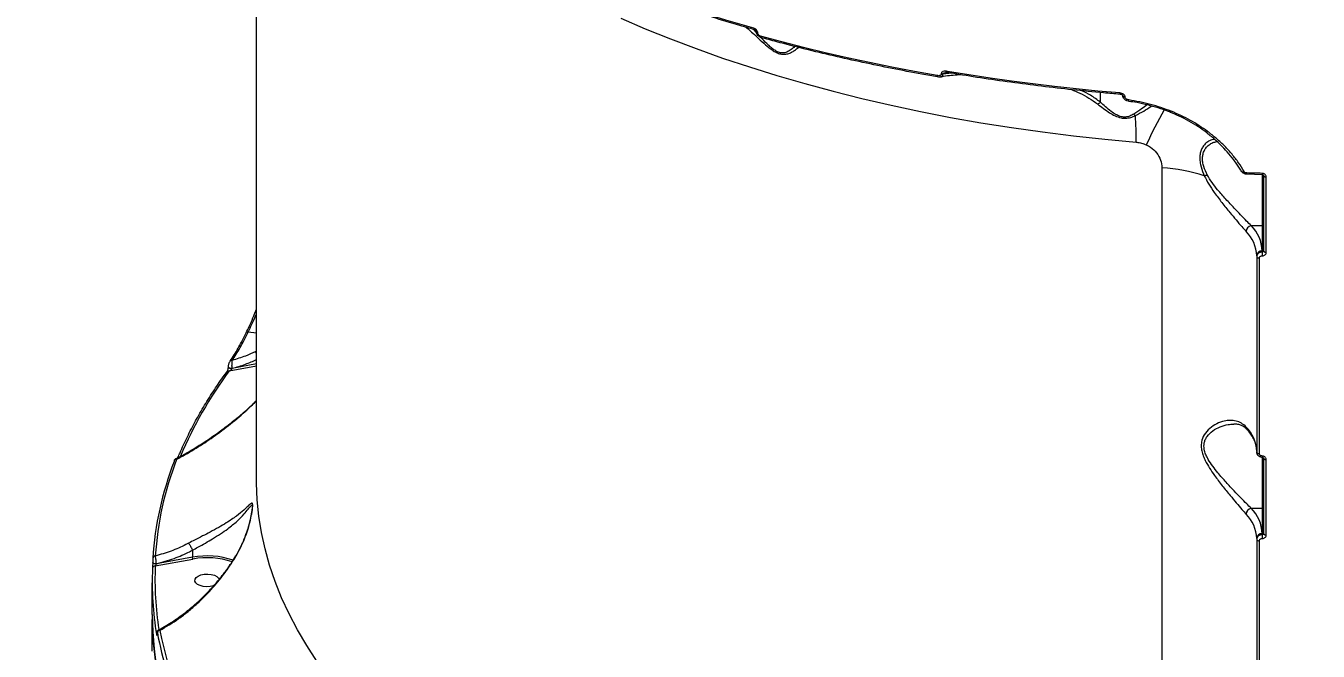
# Model space of a CAD drawing. Header units: millimetres. Extents: x -6901 to 7060, y -7557 to 6158.
# Drawn here: x 1490.2 to 1960.5, y -1979.2 to -1751.7 of the extents above; entities that cross this region are included whole.
import ezdxf

# ---------------------------------------------------------------- set-up
doc = ezdxf.new("R2010")
doc.units = ezdxf.units.MM
for name, color, linetype in [('DIKOM_ОБЪЕКТ', 7, 'Continuous'), ('DIKOM_РАЗМЕР_ЗОНА', 7, 'Continuous'), ('DIKOM_РАЗМЕР_ОБЪЕКТА', 7, 'Continuous')]:
    doc.layers.add(name, color=color, linetype=linetype)
doc.styles.add('style1', font='arial.ttf', dxfattribs={"width": 0.8})
doc.dimstyles.new('1-50', dxfattribs={"dimtxt": 300, "dimasz": 200, "dimexe": 100, "dimexo": 0, "dimgap": 100, "dimtad": 1, "dimtxsty": 'style1', "dimcen": 200, "dimclrd": 7, "dimclre": 7, "dimclrt": 7, "dimadec": 1, "dimazin": 2, "dimtfac": 1, "dimtmove": 0, "dimatfit": 2, "dimfxl": 0, "dimlwd": 25, "dimlwe": 18, "dimarcsym": 0})

# ---------------------------------------------------------------- blocks, each defined once
blk = doc.blocks.new('*D1')
at = {"layer": 'Defpoints', "color": 0, "transparency": 16777216}
for p in [(-4076.66, -462.32), (4983.51, -3127.59), (4983.51, -6854.07)]:
    blk.add_point(p, dxfattribs=at)
at = {"layer": 'DIKOM_РАЗМЕР_ОБЪЕКТА', "color": 7, "lineweight": 18, "transparency": 16777216}
for p, q in [((-4076.66, -462.32), (-4076.66, -6954.07)), ((4983.51, -3127.59), (4983.51, -6954.07))]:
    blk.add_line(p, q, dxfattribs=at)
at = {"layer": 'DIKOM_РАЗМЕР_ОБЪЕКТА', "color": 7, "lineweight": 25, "transparency": 16777216}
blk.add_line((-3876.66, -6854.07), (4783.51, -6854.07), dxfattribs=at)
at = {"layer": 'DIKOM_РАЗМЕР_ОБЪЕКТА', "color": 7, "transparency": 16777216}
for points in [[(-3876.66, -6820.74), (-3876.66, -6887.4), (-4076.66, -6854.07)], [(4783.51, -6820.74), (4783.51, -6887.4), (4983.51, -6854.07)]]:
    blk.add_solid(points, dxfattribs=at)
at = {"layer": 'DIKOM_РАЗМЕР_ОБЪЕКТА', "color": 7, "transparency": 16777216, "insert": (453.43, -6600.9), "char_height": 300, "attachment_point": 5, "style": 'style1'}
blk.add_mtext('9050', dxfattribs=at)
blk = doc.blocks.new('*D2')
at = {"layer": 'Defpoints', "color": 0, "transparency": 16777216}
for p in [(-1102.73, 4151.17), (-5819.23, -4492.42), (4721.24, -4492.42)]:
    blk.add_point(p, dxfattribs=at)
at = {"layer": 'DIKOM_РАЗМЕР_ОБЪЕКТА', "color": 7, "lineweight": 18, "transparency": 16777216}
for p, q in [((-1102.73, 4151.17), (-5919.23, 4151.17)), ((4721.24, -4492.42), (-5919.23, -4492.42))]:
    blk.add_line(p, q, dxfattribs=at)
at = {"layer": 'DIKOM_РАЗМЕР_ОБЪЕКТА', "color": 7, "lineweight": 25, "transparency": 16777216}
blk.add_line((-5819.23, 3951.17), (-5819.23, -4292.42), dxfattribs=at)
at = {"layer": 'DIKOM_РАЗМЕР_ОБЪЕКТА', "color": 7, "transparency": 16777216}
for points in [[(-5852.56, 3951.17), (-5785.89, 3951.17), (-5819.23, 4151.17)], [(-5852.56, -4292.42), (-5785.89, -4292.42), (-5819.23, -4492.42)]]:
    blk.add_solid(points, dxfattribs=at)
at = {"layer": 'DIKOM_РАЗМЕР_ОБЪЕКТА', "color": 7, "transparency": 16777216, "insert": (-6072.4, -170.63), "char_height": 300, "attachment_point": 5, "rotation": 90, "style": 'style1'}
blk.add_mtext('8650', dxfattribs=at)
blk = doc.blocks.new('*D3')
at = {"layer": 'Defpoints', "color": 0, "transparency": 16777216}
for p in [(-1553.27, 6158.28), (-6450.85, -6312.94), (5659.92, -6312.94)]:
    blk.add_point(p, dxfattribs=at)
at = {"layer": 'DIKOM_РАЗМЕР_ЗОНА', "color": 7, "lineweight": 18, "transparency": 16777216}
for p, q in [((-1553.27, 6158.28), (-6550.85, 6158.28)), ((5659.92, -6312.94), (-6550.85, -6312.94))]:
    blk.add_line(p, q, dxfattribs=at)
at = {"layer": 'DIKOM_РАЗМЕР_ЗОНА', "color": 7, "lineweight": 25, "transparency": 16777216}
blk.add_line((-6450.85, 5958.28), (-6450.85, -6112.94), dxfattribs=at)
at = {"layer": 'DIKOM_РАЗМЕР_ЗОНА', "color": 7, "transparency": 16777216}
for points in [[(-6484.18, 5958.28), (-6417.52, 5958.28), (-6450.85, 6158.28)], [(-6484.18, -6112.94), (-6417.52, -6112.94), (-6450.85, -6312.94)]]:
    blk.add_solid(points, dxfattribs=at)
at = {"layer": 'DIKOM_РАЗМЕР_ЗОНА', "color": 7, "transparency": 16777216, "insert": (-6704.02, -77.33), "char_height": 300, "attachment_point": 5, "rotation": 90, "style": 'style1'}
blk.add_mtext('12500', dxfattribs=at)
blk = doc.blocks.new('*D4')
at = {"layer": 'Defpoints', "color": 0, "transparency": 16777216}
for p in [(-5588.2, -1083.32), (7059.54, -2218.88), (7059.54, -7457.08)]:
    blk.add_point(p, dxfattribs=at)
at = {"layer": 'DIKOM_РАЗМЕР_ЗОНА', "color": 7, "lineweight": 18, "transparency": 16777216}
for p, q in [((-5588.2, -1083.32), (-5588.2, -7557.08)), ((7059.54, -2218.88), (7059.54, -7557.08))]:
    blk.add_line(p, q, dxfattribs=at)
at = {"layer": 'DIKOM_РАЗМЕР_ЗОНА', "color": 7, "lineweight": 25, "transparency": 16777216}
blk.add_line((-5388.2, -7457.08), (6859.54, -7457.08), dxfattribs=at)
at = {"layer": 'DIKOM_РАЗМЕР_ЗОНА', "color": 7, "transparency": 16777216}
for points in [[(-5388.2, -7423.74), (-5388.2, -7490.41), (-5588.2, -7457.08)], [(6859.54, -7423.74), (6859.54, -7490.41), (7059.54, -7457.08)]]:
    blk.add_solid(points, dxfattribs=at)
at = {"layer": 'DIKOM_РАЗМЕР_ЗОНА', "color": 7, "transparency": 16777216, "insert": (735.67, -7203.9), "char_height": 300, "attachment_point": 5, "style": 'style1'}
blk.add_mtext('12650', dxfattribs=at)

msp = doc.modelspace()

# ---------------------------------------------------------------- linework, layer by layer
at = {"layer": 'DIKOM_ОБЪЕКТ', "color": 7, "linetype": 'Continuous', "lineweight": 15}
for p, q in [((1574.182, -1917.117), (1574.182, -1655.009)), ((1756.107, -1754.244), (1754.839, -1752.925)), ((1756.052, -1753.822), (1756.052, -1753.794)), ((1756.576, -1754.275), (1756.576, -1754.247)), ((1823.329, -1769.13), (1823.329, -1769.234)), ((1823.976, -1769.128), (1825.978, -1768.766)), ((1827.16, -1768.964), (1823.976, -1769.232)), ((1823.976, -1769.232), (1823.976, -1769.128)), ((1881.265, -1779.456), (1881.265, -1775.956)), ((1889.435, -1777.13), (1889.435, -1777.07)), ((1890.278, -1777.638), (1890.278, -1777.558)), ((1891.596, -1779.149), (1891.592, -1779.15)), ((1903.679, -1803.371), (1903.679, -2103.38)), ((1940.162, -1805.851), (1934.542, -1805.721)), ((1940.182, -1805.82), (1940.182, -1824.367)), ((1940.682, -1806.165), (1940.682, -1833.594)), ((1941.647, -1834.109), (1941.647, -1806.68)), ((1936.131, -1824.367), (1940.182, -1824.367)), ((1940.182, -1824.367), (1940.182, -1833.635)), ((1940.182, -1833.635), (1940.182, -1833.995)), ((1938.182, -1835.349), (1938.182, -1835.689)), ((1938.182, -1835.689), (1938.182, -1906.834)), ((1939.141, -1907.348), (1939.141, -1836.204)), ((1573.297, -1856.895), (1574.182, -1854.758)), ((1570.411, -1863.314), (1570.404, -1863.326)), ((1574.182, -1863.502), (1571.096, -1863.131)), ((1574.182, -1870.051), (1573.709, -1870.268)), ((1563.897, -1875.893), (1563.897, -1875.818)), ((1564.195, -1877.273), (1574.182, -1875.42)), ((1564.552, -1873.686), (1564.538, -1873.706)), ((1574.182, -1874.718), (1565.236, -1876.378)), ((1565.236, -1876.378), (1565.236, -1876.303)), ((1940.182, -1908.68), (1940.182, -1927.227)), ((1940.682, -1909.025), (1940.682, -1936.454)), ((1941.647, -1936.969), (1941.647, -1909.54)), ((1936.131, -1927.227), (1940.182, -1927.227)), ((1940.182, -1927.227), (1940.182, -1936.495)), ((1940.182, -1936.495), (1940.182, -1936.855)), ((1550.829, -1942.504), (1550.828, -1942.497)), ((1550.829, -1942.504), (1550.829, -1945.037)), ((1938.182, -1938.209), (1938.182, -1938.549)), ((1938.182, -1938.549), (1938.182, -2009.694)), ((1939.141, -2010.208), (1939.141, -1939.064)), ((1536.35, -1946.93), (1536.351, -1946.915)), ((1536.35, -1946.958), (1536.35, -1946.93)), ((1536.35, -1946.958), (1536.351, -1946.944)), ((1537.308, -1948.214), (1550.994, -1945.708)), ((1550.829, -1945.037), (1537.685, -1947.443)), ((1537.685, -1947.443), (1537.685, -1947.415)), ((1536.182, -1965.933), (1536.182, -1954.361)), ((1536.182, -1979.219), (1536.182, -1967.647)), ((1537.94, -1972.825), (1537.94, -1972.736)), ((1537.94, -1972.736), (1537.944, -1972.783)), ((1537.94, -1972.825), (1537.944, -1972.872)), ((1537.944, -1972.872), (1537.944, -1972.783))]:
    msp.add_line(p, q, dxfattribs=at)
at = {"layer": 'DIKOM_ОБЪЕКТ', "color": 7, "linetype": 'Continuous', "lineweight": 15, "flags": 128}
for points in [[(1755.16, -1752.565), (1750.029, -1751.101), (1744.939, -1749.6), (1739.89, -1748.062), (1734.883, -1746.488), (1729.919, -1744.878), (1725, -1743.233), (1720.125, -1741.553), (1715.297, -1739.837)], [(1706.698, -1748.869), (1715.637, -1752.718), (1724.799, -1756.426), (1734.177, -1759.987), (1743.761, -1763.4), (1753.542, -1766.66), (1763.512, -1769.766), (1773.662, -1772.713), (1783.981, -1775.5), (1794.461, -1778.123), (1805.09, -1780.58), (1815.861, -1782.869), (1826.762, -1784.988), (1837.783, -1786.935), (1848.915, -1788.708), (1860.146, -1790.305), (1871.467, -1791.725), (1882.866, -1792.966), (1894.334, -1794.028)], [(1821.87, -1769.787), (1813.587, -1768.297), (1805.367, -1766.719), (1797.212, -1765.052), (1789.127, -1763.298), (1781.114, -1761.458), (1773.178, -1759.532), (1765.322, -1757.52), (1757.549, -1755.425)], [(1757.755, -1755.935), (1757.741, -1755.93), (1757.675, -1755.887), (1757.621, -1755.812), (1757.582, -1755.707), (1757.557, -1755.577), (1757.549, -1755.425)], [(1888.336, -1776.11), (1880.384, -1775.4), (1872.461, -1774.61), (1864.568, -1773.743), (1856.709, -1772.797), (1848.887, -1771.774), (1841.105, -1770.673), (1833.365, -1769.496), (1825.67, -1768.243)], [(1825.815, -1768.739), (1825.808, -1768.738), (1825.761, -1768.705), (1825.723, -1768.636), (1825.694, -1768.533), (1825.676, -1768.4), (1825.67, -1768.243)], [(1822.019, -1770.284), (1822, -1770.278), (1821.956, -1770.24), (1821.919, -1770.168), (1821.892, -1770.066), (1821.876, -1769.938), (1821.87, -1769.787)], [(1889.435, -1777.041), (1889.435, -1777.045), (1889.473, -1777.189), (1889.588, -1777.323), (1889.771, -1777.434), (1890.007, -1777.514), (1890.278, -1777.558)], [(1889.435, -1777.129), (1889.473, -1777.27), (1889.588, -1777.403), (1889.771, -1777.515), (1890.007, -1777.595), (1890.278, -1777.638)], [(1919.769, -1790.395), (1919.811, -1790.414), (1919.877, -1790.408), (1919.96, -1790.373), (1920.058, -1790.309), (1920.168, -1790.221), (1920.285, -1790.11)], [(1932.808, -1804.723), (1932.844, -1804.771), (1932.92, -1804.821), (1933.023, -1804.85), (1933.15, -1804.856), (1933.296, -1804.84), (1933.456, -1804.801), (1933.623, -1804.742)], [(1940.144, -1805.366), (1939.44, -1805.352), (1938.737, -1805.337), (1938.033, -1805.322), (1937.33, -1805.306), (1936.627, -1805.289), (1935.923, -1805.272), (1935.22, -1805.254), (1934.517, -1805.236)], [(1940.682, -1806.165), (1940.7, -1806.263), (1940.755, -1806.358), (1940.843, -1806.446), (1940.963, -1806.523), (1941.108, -1806.587), (1941.275, -1806.636), (1941.457, -1806.667), (1941.647, -1806.68)], [(1940.682, -1833.594), (1940.7, -1833.693), (1940.755, -1833.787), (1940.843, -1833.875), (1940.963, -1833.952), (1941.108, -1834.016), (1941.275, -1834.065), (1941.457, -1834.096), (1941.647, -1834.109)], [(1938.182, -1835.689), (1938.2, -1835.787), (1938.254, -1835.881), (1938.342, -1835.969), (1938.461, -1836.046), (1938.605, -1836.11), (1938.771, -1836.159), (1938.952, -1836.19), (1939.141, -1836.204)], [(1565.236, -1876.303), (1564.957, -1876.332), (1564.674, -1876.32), (1564.409, -1876.268), (1564.183, -1876.179), (1564.015, -1876.061), (1563.918, -1875.923), (1563.897, -1875.812)], [(1565.236, -1876.378), (1564.957, -1876.407), (1564.674, -1876.395), (1564.409, -1876.342), (1564.183, -1876.253), (1564.015, -1876.135), (1563.918, -1875.998), (1563.897, -1875.895)], [(1938.182, -1906.834), (1938.2, -1906.932), (1938.254, -1907.026), (1938.342, -1907.113), (1938.461, -1907.191), (1938.605, -1907.255), (1938.771, -1907.303), (1938.952, -1907.335), (1939.141, -1907.348)], [(1940.682, -1909.025), (1940.7, -1909.123), (1940.755, -1909.218), (1940.843, -1909.306), (1940.963, -1909.383), (1941.108, -1909.447), (1941.275, -1909.496), (1941.457, -1909.527), (1941.647, -1909.54)], [(1544.204, -1909.956), (1544.177, -1910.048), (1544.16, -1910.206)], [(1596.124, -1982.837), (1592.4, -1977.151), (1589.014, -1971.409), (1585.97, -1965.616), (1583.27, -1959.778), (1580.918, -1953.901), (1578.914, -1947.989), (1577.261, -1942.049), (1575.961, -1936.085), (1575.015, -1930.104), (1574.423, -1924.111), (1574.187, -1918.111), (1574.182, -1917.117)], [(1940.682, -1936.454), (1940.7, -1936.553), (1940.755, -1936.647), (1940.843, -1936.735), (1940.963, -1936.812), (1941.108, -1936.876), (1941.275, -1936.925), (1941.457, -1936.956), (1941.647, -1936.969)], [(1938.182, -1938.549), (1938.2, -1938.647), (1938.254, -1938.741), (1938.342, -1938.829), (1938.461, -1938.906), (1938.605, -1938.97), (1938.771, -1939.019), (1938.952, -1939.05), (1939.141, -1939.064)], [(1537.685, -1947.415), (1537.449, -1947.442), (1537.207, -1947.44), (1536.974, -1947.407), (1536.762, -1947.346), (1536.585, -1947.262), (1536.453, -1947.157), (1536.373, -1947.039), (1536.35, -1946.93)], [(1537.685, -1947.443), (1537.449, -1947.471), (1537.207, -1947.468), (1536.974, -1947.435), (1536.762, -1947.375), (1536.585, -1947.29), (1536.453, -1947.185), (1536.373, -1947.068), (1536.35, -1946.958)], [(1558.432, -1955.511), (1557.243, -1955.756), (1555.968, -1955.819), (1554.71, -1955.694), (1553.572, -1955.392), (1552.645, -1954.936), (1552.004, -1954.365), (1551.702, -1953.724), (1551.763, -1953.065), (1552.182, -1952.442), (1552.925, -1951.904), (1553.932, -1951.497), (1555.121, -1951.251), (1556.396, -1951.189), (1557.654, -1951.314), (1558.792, -1951.616), (1559.719, -1952.071), (1560.359, -1952.642), (1560.62, -1953.12)]]:
    msp.add_lwpolyline(points, dxfattribs=at)
at = {"layer": 'DIKOM_ОБЪЕКТ', "color": 7, "linetype": 'Continuous', "lineweight": 15}
for centre, radius, start, end in [((1755.662, -1752.658), 0.511, 169.50907, 234.88268), ((1756.628, -1753.659), 0.59, 192.49529, 264.97062), ((1756.632, -1753.679), 0.598, 194.18701, 264.6828), ((1823.646, -1767.259), 1.897, 260.4036, 280.03974), ((1823.646, -1767.363), 1.897, 260.4036, 280.03974), ((1888.994, -1776.256), 0.674, 167.51461, 210.54621), ((1879.345, -1777.648), 2.637, 290.00466, 316.72772), ((1892.468, -1778.877), 0.918, 166.80052, 197.25515), ((2058.633, -1868.601), 176.723, 150.74711, 155.37979), ((1895.778, -1782.214), 2.77, 214.56286, 230.35049), ((1765.869, -1793.47), 128.467, 359.75125, 4.0724), ((1906.209, -1782.524), 0.878, 311.89025, 344.23077), ((1899.217, -1870.751), 67.527, 72.88614, 86.2108), ((1917.627, -1800.111), 6.275, 283.46149, 293.53859), ((1936.339, -1805.385), 1.827, 175.30901, 190.59031), ((1942.585, -1805.516), 2.446, 176.49151, 187.88108), ((1936.694, -1826.674), 2.375, 103.71282, 176.33997), ((1926.413, -1834.133), 13.778, 2.07169, 45.14088), ((1940.215, -1823.899), 0.468, 265.9464, 355.26209), ((1925.069, -1835.824), 13.122, 2.07213, 45.14059), ((1940.049, -1835.504), 1.874, 85.94013, 175.26262), ((1963.065, -1835.318), 22.921, 176.69005, 180.12108), ((1570.887, -1863.724), 0.629, 70.62336, 139.24444), ((1565.131, -1874.148), 0.741, 78.34575, 141.44583), ((1684.59, -1966.595), 149.912, 143.4282, 157.10357), ((1563.997, -1878.031), 0.783, 75.43065, 141.08195), ((1925.069, -1906.968), 13.122, 2.07213, 45.14059), ((1935.638, -1897.703), 1.314, 178.45211, 221.72765), ((1654.737, -1952.076), 117.663, 158.75684, 176.37005), ((1544.979, -1910.277), 0.839, 83.83111, 157.49316), ((1942.628, -1908.375), 2.489, 176.56784, 187.76203), ((1654.071, -1952.933), 117.924, 158.75682, 176.36998), ((1936.694, -1929.534), 2.375, 103.71366, 176.34068), ((1926.413, -1936.993), 13.778, 2.07196, 45.14061), ((1940.215, -1926.759), 0.468, 265.93906, 355.26157), ((1925.069, -1938.683), 13.122, 2.0715, 45.14122), ((1940.049, -1938.364), 1.874, 85.94197, 175.26275), ((1963.063, -1938.178), 22.92, 176.68995, 180.12105), ((1537.288, -1945.533), 0.907, 88.62893, 175.77885), ((1556.145, -1974.342), 29.783, 71.36811, 100.28181), ((1556.188, -1973.593), 28.365, 71.28838, 100.55138), ((1648.327, -1954.355), 112.144, 177.29336, 189.67602), ((1537.228, -1949.134), 0.923, 85.04484, 175.33578), ((1649, -1953.498), 111.817, 177.29154, 189.19656), ((1654.173, -1965.344), 117.993, 180.28594, 204.49111), ((1654.352, -1967.026), 118.168, 179.88558, 204.36382), ((1538.598, -1973.217), 0.82, 142.50646, 179.06516), ((1539.03, -1972.648), 0.978, 93.08164, 175.48309), ((1659.866, -1949.76), 123.929, 190.60652, 204.14893), ((1667.178, -1946.94), 130.564, 190.91869, 211.93014)]:
    msp.add_arc(centre, radius, start, end, dxfattribs=at)
for points, knots in [([(1755.368, -1753.076), (1753.598, -1752.574), (1748.463, -1751.117), (1740.081, -1748.597), (1730.285, -1745.471), (1722.117, -1742.708), (1717.246, -1740.968), (1715.531, -1740.356)], [0, 0, 0, 0, 0.1293238, 0.3750441, 0.6207772, 0.866514, 1, 1, 1, 1]), ([(1752.256, -1752.187), (1752.6, -1752.47), (1754.295, -1753.864), (1756.85, -1756.301), (1759.591, -1758.766), (1761.443, -1760.239), (1762.929, -1761.219), (1764.487, -1761.897), (1766.097, -1762.138), (1767.57, -1761.886), (1768.88, -1761.342), (1770.217, -1760.534), (1770.927, -1759.904), (1771.364, -1759.518)], [0, 0, 0, 0, 0.0538721, 0.2653692, 0.3877814, 0.4497721, 0.5135654, 0.573256, 0.6330823, 0.7133813, 0.7930911, 0.8729864, 1, 1, 1, 1]), ([(1756.576, -1754.247), (1756.573, -1754.181), (1756.562, -1753.967), (1756.426, -1753.573), (1756.108, -1753.126), (1755.664, -1752.754), (1755.328, -1752.628), (1755.16, -1752.565)], [0, 0, 0, 0, 0.0931386, 0.3038774, 0.5302183, 0.7651963, 1, 1, 1, 1]), ([(1756.05, -1753.788), (1756.051, -1753.78), (1756.051, -1753.763), (1756.032, -1753.677), (1755.98, -1753.56), (1755.887, -1753.422), (1755.749, -1753.28), (1755.578, -1753.158), (1755.437, -1753.092), (1755.379, -1753.08), (1755.37, -1753.079)], [0, 0, 0, 0, 0.0920708, 0.2055689, 0.3189284, 0.453645, 0.6001495, 0.7735555, 0.9657936, 1, 1, 1, 1]), ([(1757.758, -1755.921), (1757.7, -1755.909), (1757.399, -1755.846), (1756.877, -1755.518), (1756.351, -1754.933), (1756.07, -1754.319), (1756.077, -1753.953), (1756.08, -1753.824)], [0, 0, 0, 0, 0.0618114, 0.3256454, 0.6140294, 0.8635269, 1, 1, 1, 1]), ([(1757.549, -1755.425), (1757.434, -1755.382), (1757.205, -1755.297), (1756.901, -1755.043), (1756.681, -1754.737), (1756.586, -1754.466), (1756.579, -1754.319), (1756.576, -1754.275)], [0, 0, 0, 0, 0.2336433, 0.4672936, 0.6955307, 0.9086546, 1, 1, 1, 1]), ([(1769.964, -1759.158), (1769.946, -1759.18), (1769.613, -1759.592), (1768.752, -1760.373), (1767.374, -1761.225), (1765.904, -1761.649), (1764.45, -1761.482), (1763.083, -1760.842), (1761.825, -1759.932), (1760.993, -1759.194), (1759.749, -1758.032), (1758.746, -1756.99), (1757.869, -1756.078), (1757.708, -1755.909)], [0, 0, 0, 0, 0.0092018, 0.1692745, 0.3279667, 0.4403966, 0.5214287, 0.602272, 0.6841844, 0.7666273, 0.780111, 0.9593976, 1, 1, 1, 1]), ([(1822.019, -1770.284), (1820.107, -1769.947), (1814.562, -1768.969), (1805.464, -1767.233), (1794.769, -1765.028), (1784.196, -1762.67), (1773.754, -1760.162), (1764.951, -1757.902), (1759.657, -1756.455), (1757.755, -1755.935)], [0, 0, 0, 0, 0.0864649, 0.2507431, 0.4150279, 0.5793146, 0.7436047, 0.9078983, 1, 1, 1, 1]), ([(1825.67, -1768.243), (1825.366, -1768.209), (1824.779, -1768.145), (1824.053, -1768.285), (1823.604, -1768.542), (1823.372, -1768.821), (1823.344, -1769.027), (1823.329, -1769.13)], [0, 0, 0, 0, 0.3047632, 0.5876585, 0.7664912, 0.8828973, 1, 1, 1, 1]), ([(1823.329, -1769.234), (1823.32, -1769.301), (1823.303, -1769.434), (1823.156, -1769.611), (1822.875, -1769.769), (1822.425, -1769.851), (1822.061, -1769.809), (1821.87, -1769.787)], [0, 0, 0, 0, 0.1206366, 0.2406727, 0.4168953, 0.6949829, 1, 1, 1, 1]), ([(1823.026, -1770.302), (1822.981, -1770.312), (1822.683, -1770.375), (1822.334, -1770.365), (1822.048, -1770.282), (1822.019, -1770.273)], [0, 0, 0, 0, 0.1377366, 0.9119661, 1, 1, 1, 1]), ([(1823.041, -1770.281), (1823.182, -1770.261), (1823.468, -1770.222), (1823.751, -1769.955), (1823.934, -1769.622), (1823.962, -1769.364), (1823.976, -1769.232)], [0, 0, 0, 0, 0.2776615, 0.5635738, 0.7759024, 1, 1, 1, 1]), ([(1830.65, -1769.52), (1830.36, -1769.533), (1828.232, -1769.633), (1825.691, -1769.887), (1823.438, -1770.23), (1823.043, -1770.29)], [0, 0, 0, 0, 0.1151564, 0.8449263, 1, 1, 1, 1]), ([(1823.976, -1769.128), (1823.979, -1769.113), (1823.984, -1769.08), (1824.029, -1769.022), (1824.174, -1768.919), (1824.497, -1768.797), (1824.797, -1768.771), (1824.974, -1768.755)], [0, 0, 0, 0, 0.0454754, 0.1015517, 0.2033596, 0.5305251, 1, 1, 1, 1]), ([(1825.814, -1768.759), (1825.74, -1768.741), (1825.438, -1768.665), (1825.097, -1768.679), (1824.903, -1768.728), (1824.881, -1768.734)], [0, 0, 0, 0, 0.2252272, 0.912432, 1, 1, 1, 1]), ([(1888.414, -1776.599), (1886.421, -1776.426), (1880.642, -1775.926), (1871.119, -1774.975), (1859.872, -1773.694), (1848.698, -1772.253), (1837.799, -1770.682), (1830.192, -1769.473), (1826.274, -1768.816), (1825.815, -1768.739)], [0, 0, 0, 0, 0.0939963, 0.272578, 0.4511649, 0.6297537, 0.8083448, 0.9775404, 1, 1, 1, 1]), ([(1870.738, -1774.905), (1871.749, -1775.311), (1873.966, -1776.202), (1877.168, -1777.932), (1879.218, -1779.393), (1880.247, -1780.126)], [0, 0, 0, 0, 0.2943303, 0.6458015, 1, 1, 1, 1]), ([(1881.265, -1779.456), (1880.101, -1778.583), (1878.015, -1777.019), (1875.63, -1775.821), (1874.575, -1775.291)], [0, 0, 0, 0, 0.5579889, 1, 1, 1, 1]), ([(1889.437, -1777.072), (1889.437, -1777.073), (1889.437, -1777.074), (1889.416, -1777.034), (1889.362, -1776.972), (1889.256, -1776.88), (1889.069, -1776.766), (1888.737, -1776.637), (1888.435, -1776.591), (1888.251, -1776.592), (1888.231, -1776.592)], [0, 0, 0, 0, 0.037585, 0.1025226, 0.1787985, 0.2649, 0.4087617, 0.6209944, 0.960066, 1, 1, 1, 1]), ([(1890.278, -1777.558), (1890.269, -1777.463), (1890.247, -1777.244), (1890.047, -1776.893), (1889.657, -1776.531), (1889.063, -1776.225), (1888.587, -1776.15), (1888.336, -1776.11)], [0, 0, 0, 0, 0.1205788, 0.278399, 0.4705962, 0.7208341, 1, 1, 1, 1]), ([(1891.593, -1779.137), (1891.506, -1779.127), (1891.103, -1779.083), (1890.481, -1778.813), (1889.86, -1778.313), (1889.532, -1777.743), (1889.399, -1777.32), (1889.436, -1777.128), (1889.436, -1777.127)], [0, 0, 0, 0, 0.0817271, 0.3760036, 0.6105229, 0.8127563, 0.9991832, 1, 1, 1, 1]), ([(1891.575, -1778.668), (1891.409, -1778.633), (1891.081, -1778.565), (1890.679, -1778.335), (1890.416, -1778.069), (1890.294, -1777.832), (1890.283, -1777.692), (1890.278, -1777.638)], [0, 0, 0, 0, 0.2734569, 0.5393064, 0.7386493, 0.8988998, 1, 1, 1, 1]), ([(1880.247, -1780.126), (1880.935, -1780.659), (1882.31, -1781.724), (1884.417, -1783.204), (1886.556, -1784.452), (1888.585, -1785.211), (1890.606, -1785.374), (1892.399, -1785.048), (1893.459, -1784.587), (1894.011, -1784.347)], [0, 0, 0, 0, 0.1847828, 0.3692508, 0.5090851, 0.6522149, 0.7508612, 0.870208, 1, 1, 1, 1]), ([(1893.498, -1783.786), (1893.013, -1784.052), (1892.098, -1784.554), (1890.5, -1784.946), (1888.777, -1784.811), (1887.63, -1784.348), (1886.384, -1783.683), (1884.954, -1782.699), (1883.088, -1781.145), (1881.873, -1780.019), (1881.265, -1779.456)], [0, 0, 0, 0, 0.1298013, 0.2451301, 0.3384666, 0.4557894, 0.4772339, 0.6177239, 0.8086883, 1, 1, 1, 1]), ([(1907.054, -1782.763), (1904.568, -1781.853), (1899.535, -1780.012), (1894.25, -1779.119), (1891.575, -1778.668)], [0, 0, 0, 0, 0.493842, 1, 1, 1, 1]), ([(1906.787, -1783.198), (1906.527, -1783.086), (1905.071, -1782.462), (1902.303, -1781.536), (1898.501, -1780.449), (1894.916, -1779.651), (1892.6, -1779.32), (1891.592, -1779.176)], [0, 0, 0, 0, 0.0540285, 0.3030843, 0.5536388, 0.805601, 1, 1, 1, 1]), ([(1898.221, -1780.429), (1897.608, -1780.92), (1896.26, -1782.001), (1894.473, -1783.156), (1893.498, -1783.786)], [0, 0, 0, 0, 0.4542216, 1, 1, 1, 1]), ([(1894.011, -1784.347), (1895.05, -1783.795), (1897.13, -1782.689), (1899.008, -1781.462), (1899.799, -1780.957), (1899.907, -1780.888)], [0, 0, 0, 0, 0.4629122, 0.9266373, 1, 1, 1, 1]), ([(1919.744, -1790.427), (1919.291, -1790.082), (1917.826, -1788.966), (1915.147, -1787.279), (1911.734, -1785.391), (1908.931, -1784.036), (1907.244, -1783.382), (1906.785, -1783.204)], [0, 0, 0, 0, 0.1172767, 0.3790678, 0.6408608, 0.9023848, 1, 1, 1, 1]), ([(1920.285, -1790.11), (1918.248, -1788.706), (1914.128, -1785.864), (1909.43, -1783.805), (1907.054, -1782.763)], [0, 0, 0, 0, 0.4941762, 1, 1, 1, 1]), ([(1930.474, -1801.341), (1930.433, -1801.281), (1929.721, -1800.213), (1928.086, -1798.252), (1925.571, -1795.479), (1922.766, -1792.898), (1920.8, -1791.225), (1919.724, -1790.47), (1919.711, -1790.461)], [0, 0, 0, 0, 0.0146926, 0.2594977, 0.5052823, 0.7513857, 0.9969852, 1, 1, 1, 1]), ([(1933.623, -1804.742), (1932.954, -1803.658), (1931.617, -1801.491), (1929.23, -1798.417), (1926.555, -1795.472), (1923.591, -1792.671), (1921.387, -1790.963), (1920.285, -1790.11)], [0, 0, 0, 0, 0.1976828, 0.3953881, 0.5930902, 0.7965461, 1, 1, 1, 1]), ([(1894.334, -1794.028), (1894.392, -1794.033), (1895.033, -1794.091), (1896.286, -1794.305), (1897.406, -1794.75), (1897.976, -1794.978)], [0, 0, 0, 0, 0.0468162, 0.514281, 1, 1, 1, 1]), ([(1897.976, -1794.978), (1898.495, -1795.248), (1899.95, -1796.004), (1901.874, -1797.867), (1903.391, -1800.506), (1903.583, -1802.41), (1903.679, -1803.371)], [0, 0, 0, 0, 0.1529608, 0.42837, 0.7114325, 1, 1, 1, 1]), ([(1922.889, -1793.047), (1922.863, -1793.044), (1922.208, -1792.974), (1921.106, -1793.399), (1919.662, -1794.289), (1918.626, -1795.492), (1917.911, -1796.903), (1917.498, -1798.42), (1917.402, -1800.178), (1917.697, -1802.562), (1918.39, -1804.632), (1918.995, -1806.002), (1919.088, -1806.214)], [0, 0, 0, 0, 0.0066446, 0.1681121, 0.2964462, 0.42464, 0.5191707, 0.6135928, 0.7097097, 0.8058186, 0.9699799, 1, 1, 1, 1]), ([(1920.134, -1805.864), (1920.036, -1805.669), (1919.408, -1804.42), (1918.7, -1802.569), (1918.396, -1800.464), (1918.441, -1799.364), (1918.621, -1798.305), (1918.944, -1797.295), (1919.711, -1795.99), (1920.812, -1794.902), (1922.202, -1794.072), (1923.216, -1793.91), (1923.724, -1793.828)], [0, 0, 0, 0, 0.0313075, 0.2004945, 0.2902499, 0.3800122, 0.3969247, 0.4947506, 0.5927372, 0.7281815, 0.8638139, 1, 1, 1, 1]), ([(1932.706, -1804.776), (1932.593, -1804.57), (1931.944, -1803.386), (1931.138, -1802.266), (1930.474, -1801.341)], [0, 0, 0, 0, 0.1745103, 1, 1, 1, 1]), ([(1936.131, -1824.367), (1935.591, -1823.833), (1934.436, -1822.692), (1932.325, -1820.511), (1929.803, -1817.869), (1926.95, -1814.818), (1924.219, -1811.714), (1921.826, -1808.741), (1920.703, -1806.832), (1920.134, -1805.864)], [0, 0, 0, 0, 0.122712, 0.2624611, 0.4060157, 0.5749246, 0.7482621, 0.8723676, 1, 1, 1, 1]), ([(1934.542, -1805.705), (1934.455, -1805.705), (1934.111, -1805.708), (1933.555, -1805.489), (1933.028, -1805.103), (1932.858, -1804.765), (1932.794, -1804.637)], [0, 0, 0, 0, 0.1191512, 0.4714937, 0.799827, 1, 1, 1, 1]), ([(1934.517, -1805.236), (1934.404, -1805.223), (1934.179, -1805.198), (1933.879, -1805.042), (1933.705, -1804.873), (1933.637, -1804.764), (1933.623, -1804.742)], [0, 0, 0, 0, 0.3067219, 0.6132878, 0.919476, 1, 1, 1, 1]), ([(1940.669, -1806.139), (1940.669, -1806.122), (1940.671, -1806.093), (1940.584, -1805.992), (1940.462, -1805.914), (1940.307, -1805.862), (1940.158, -1805.846), (1940.072, -1805.855), (1940.041, -1805.859)], [0, 0, 0, 0, 0.2755886, 0.4590038, 0.6094702, 0.7622463, 0.9133226, 1, 1, 1, 1]), ([(1941.647, -1806.68), (1941.64, -1806.585), (1941.622, -1806.346), (1941.442, -1805.981), (1941.102, -1805.649), (1940.651, -1805.418), (1940.313, -1805.383), (1940.144, -1805.366)], [0, 0, 0, 0, 0.1406262, 0.3551178, 0.5698741, 0.784881, 1, 1, 1, 1]), ([(1919.088, -1806.214), (1919.603, -1807.242), (1920.652, -1809.337), (1922.907, -1812.606), (1925.54, -1816.078), (1928.247, -1819.417), (1930.682, -1822.341), (1932.7, -1824.716), (1933.81, -1825.951), (1934.324, -1826.522)], [0, 0, 0, 0, 0.1261003, 0.2567292, 0.4243382, 0.5968653, 0.7353006, 0.8775704, 1, 1, 1, 1]), ([(1940.182, -1833.995), (1940.034, -1834.002), (1939.662, -1834.019), (1939.099, -1834.219), (1938.592, -1834.602), (1938.248, -1835.112), (1938.204, -1835.497), (1938.182, -1835.689)], [0, 0, 0, 0, 0.1417115, 0.3563919, 0.5709558, 0.785453, 1, 1, 1, 1]), ([(1940.144, -1835.367), (1940.255, -1835.363), (1940.534, -1835.352), (1940.957, -1835.206), (1941.338, -1834.922), (1941.597, -1834.542), (1941.631, -1834.253), (1941.647, -1834.109)], [0, 0, 0, 0, 0.1418393, 0.356719, 0.5713199, 0.7856951, 1, 1, 1, 1]), ([(1940.682, -1833.594), (1940.676, -1833.642), (1940.665, -1833.738), (1940.579, -1833.862), (1940.452, -1833.952), (1940.312, -1833.995), (1940.219, -1833.995), (1940.182, -1833.995)], [0, 0, 0, 0, 0.2139533, 0.4281821, 0.6427314, 0.8578736, 1, 1, 1, 1]), ([(1939.141, -1836.204), (1939.152, -1836.107), (1939.175, -1835.915), (1939.347, -1835.662), (1939.601, -1835.473), (1939.883, -1835.376), (1940.07, -1835.369), (1940.144, -1835.367)], [0, 0, 0, 0, 0.2141683, 0.4285697, 0.6431512, 0.8580729, 1, 1, 1, 1]), ([(1570.402, -1863.309), (1570.747, -1862.595), (1571.574, -1860.887), (1572.543, -1858.728), (1573.15, -1857.252), (1573.297, -1856.895)], [0, 0, 0, 0, 0.3520228, 0.8431468, 1, 1, 1, 1]), ([(1571.096, -1863.131), (1572.018, -1861.222), (1573.077, -1859.029), (1574.055, -1856.52), (1574.182, -1856.195)], [0, 0, 0, 0, 0.8704299, 1, 1, 1, 1]), ([(1565.281, -1873.422), (1566.23, -1871.946), (1568.153, -1868.958), (1570.107, -1865.089), (1571.096, -1863.131)], [0, 0, 0, 0, 0.4937695, 1, 1, 1, 1]), ([(1567.748, -1868.435), (1568.14, -1867.72), (1569.021, -1866.115), (1569.912, -1864.382), (1570.401, -1863.337), (1570.406, -1863.327)], [0, 0, 0, 0, 0.4429108, 0.9946746, 1, 1, 1, 1]), ([(1564.558, -1873.69), (1564.558, -1873.689), (1565.029, -1872.998), (1565.996, -1871.47), (1567.064, -1869.702), (1567.651, -1868.615), (1567.748, -1868.435)], [0, 0, 0, 0, 0.0004703, 0.4546737, 0.9097166, 1, 1, 1, 1]), ([(1573.709, -1870.268), (1572.503, -1870.814), (1569.742, -1872.063), (1566.888, -1872.932), (1565.281, -1873.422)], [0, 0, 0, 0, 0.436569, 1, 1, 1, 1]), ([(1574.182, -1871.078), (1574.174, -1871.063), (1574.069, -1870.852), (1573.911, -1870.582), (1573.77, -1870.357), (1573.717, -1870.28), (1573.709, -1870.268)], [0, 0, 0, 0, 0.0430261, 0.6006119, 0.9379554, 1, 1, 1, 1]), ([(1563.392, -1877.533), (1563.394, -1877.531), (1563.409, -1877.511), (1563.513, -1877.347), (1563.645, -1877.055), (1563.771, -1876.695), (1563.821, -1876.46), (1563.838, -1876.376)], [0, 0, 0, 0, 0.0301373, 0.2609907, 0.5741036, 0.8480168, 1, 1, 1, 1]), ([(1563.838, -1876.376), (1563.844, -1876.354), (1563.868, -1876.252), (1563.887, -1876.09), (1563.898, -1875.945), (1563.897, -1875.902), (1563.896, -1875.896)], [0, 0, 0, 0, 0.1320138, 0.5878788, 0.9382624, 1, 1, 1, 1]), ([(1563.905, -1875.811), (1563.908, -1875.621), (1563.912, -1875.387), (1563.972, -1875.156), (1563.984, -1875.113)], [0, 0, 0, 0, 0.8131485, 1, 1, 1, 1]), ([(1563.984, -1875.113), (1564.018, -1874.963), (1564.1, -1874.603), (1564.287, -1874.115), (1564.469, -1873.843), (1564.554, -1873.717)], [0, 0, 0, 0, 0.2747348, 0.6627278, 1, 1, 1, 1]), ([(1564.195, -1877.273), (1564.302, -1877.221), (1564.53, -1877.11), (1564.832, -1876.907), (1565.064, -1876.702), (1565.182, -1876.548), (1565.229, -1876.444), (1565.234, -1876.399), (1565.236, -1876.378)], [0, 0, 0, 0, 0.2759454, 0.5812239, 0.7840793, 0.9045819, 0.9531511, 1, 1, 1, 1]), ([(1565.236, -1876.303), (1565.23, -1876.109), (1565.217, -1875.721), (1565.215, -1875.054), (1565.225, -1874.395), (1565.247, -1873.818), (1565.27, -1873.546), (1565.281, -1873.422)], [0, 0, 0, 0, 0.1951351, 0.3899035, 0.5934491, 0.8140549, 1, 1, 1, 1]), ([(1565.236, -1876.303), (1566.872, -1875.846), (1569.902, -1875.002), (1572.833, -1873.711), (1574.182, -1873.117)], [0, 0, 0, 0, 0.5400445, 1, 1, 1, 1]), ([(1545.558, -1908.789), (1545.803, -1908.197), (1546.852, -1905.665), (1548.923, -1901.217), (1551.892, -1895.465), (1555.173, -1889.758), (1558.694, -1884.198), (1561.495, -1880.136), (1563.083, -1877.958), (1563.388, -1877.539)], [0, 0, 0, 0, 0.0556279, 0.2380839, 0.4205789, 0.6031265, 0.7857244, 0.9588057, 1, 1, 1, 1]), ([(1544.877, -1909.138), (1545.518, -1908.815), (1547.601, -1907.763), (1551.15, -1905.696), (1555.539, -1902.938), (1559.987, -1899.866), (1564.293, -1896.652), (1568.483, -1893.241), (1571.738, -1890.425), (1573.628, -1888.593), (1574.182, -1888.056)], [0, 0, 0, 0, 0.0637966, 0.2074333, 0.3543177, 0.50441, 0.6577064, 0.7946505, 0.9398195, 1, 1, 1, 1]), ([(1545.069, -1909.443), (1547.169, -1908.286), (1551.37, -1905.972), (1557.66, -1901.837), (1563.901, -1897.203), (1569.471, -1892.66), (1572.813, -1889.387), (1574.182, -1888.047)], [0, 0, 0, 0, 0.2104817, 0.4209716, 0.6359983, 0.8510023, 1, 1, 1, 1]), ([(1934.324, -1897.667), (1933.769, -1897.16), (1932.657, -1896.145), (1930.68, -1895.399), (1928.559, -1895.17), (1926.182, -1895.476), (1923.602, -1896.39), (1921.044, -1898.045), (1919.009, -1900.289), (1918.056, -1902.683), (1917.938, -1904.745), (1918.15, -1906.415), (1918.673, -1908.145), (1919.594, -1910.246), (1920.973, -1912.642), (1923.074, -1915.703), (1925.627, -1919.055), (1928.345, -1922.394), (1930.753, -1925.288), (1932.742, -1927.624), (1933.826, -1928.828), (1934.324, -1929.382)], [0, 0, 0, 0, 0.0554787, 0.111027, 0.1664977, 0.2220082, 0.2900251, 0.3579649, 0.4226778, 0.4774089, 0.5052486, 0.5330958, 0.5627107, 0.5923762, 0.6404311, 0.6885825, 0.7603267, 0.8320613, 0.8910016, 0.9498671, 1, 1, 1, 1]), ([(1936.131, -1927.227), (1935.607, -1926.709), (1934.471, -1925.588), (1932.39, -1923.439), (1929.878, -1920.81), (1927.032, -1917.764), (1924.359, -1914.751), (1922.143, -1911.967), (1920.692, -1909.824), (1919.708, -1907.914), (1919.053, -1906.083), (1918.909, -1904.561), (1919.1, -1903.221), (1919.427, -1902.206), (1920.372, -1900.587), (1922.208, -1898.898), (1924.887, -1897.495), (1927.513, -1896.711), (1929.154, -1896.633), (1929.851, -1896.6)], [0, 0, 0, 0, 0.0614322, 0.1331433, 0.206804, 0.2939318, 0.3833535, 0.4406196, 0.4990524, 0.5330409, 0.5679413, 0.6178969, 0.6312049, 0.6623753, 0.6945835, 0.7715338, 0.8535166, 0.9377479, 1, 1, 1, 1]), ([(1934.651, -1898.608), (1934.554, -1898.493), (1934.178, -1898.047), (1933.406, -1897.496), (1932.299, -1896.938), (1931.112, -1896.621), (1930.238, -1896.613), (1929.854, -1896.61)], [0, 0, 0, 0, 0.0752397, 0.2906137, 0.5342435, 0.7957389, 1, 1, 1, 1]), ([(1938.182, -1906.494), (1938.175, -1906.224), (1938.152, -1905.389), (1937.889, -1903.991), (1937.271, -1902.306), (1936.34, -1900.65), (1935.41, -1899.412), (1934.797, -1898.732), (1934.66, -1898.58)], [0, 0, 0, 0, 0.1027264, 0.318191, 0.5309246, 0.7384696, 0.9415102, 1, 1, 1, 1]), ([(1544.218, -1909.965), (1544.253, -1909.859), (1544.32, -1909.659), (1544.485, -1909.413), (1544.676, -1909.199), (1544.826, -1909.132), (1544.87, -1909.113)], [0, 0, 0, 0, 0.3370736, 0.6423479, 0.8968342, 1, 1, 1, 1]), ([(1545.069, -1909.443), (1545.025, -1909.311), (1544.95, -1909.088), (1544.896, -1909.119), (1544.874, -1909.131)], [0, 0, 0, 0, 0.5934679, 1, 1, 1, 1]), ([(1940.162, -1908.697), (1940.104, -1908.699), (1939.79, -1908.714), (1939.221, -1908.52), (1938.612, -1908.068), (1938.265, -1907.455), (1938.139, -1906.962), (1938.199, -1906.71), (1938.21, -1906.666)], [0, 0, 0, 0, 0.0539293, 0.2916862, 0.5387679, 0.7514644, 0.9573037, 1, 1, 1, 1]), ([(1940.144, -1908.226), (1940.031, -1908.214), (1939.805, -1908.191), (1939.505, -1908.037), (1939.278, -1907.814), (1939.158, -1907.571), (1939.146, -1907.411), (1939.141, -1907.348)], [0, 0, 0, 0, 0.2151242, 0.4301753, 0.6449542, 0.8594733, 1, 1, 1, 1]), ([(1940.669, -1908.999), (1940.669, -1908.982), (1940.671, -1908.953), (1940.584, -1908.852), (1940.462, -1908.774), (1940.307, -1908.722), (1940.158, -1908.706), (1940.072, -1908.715), (1940.041, -1908.719)], [0, 0, 0, 0, 0.2755856, 0.4590204, 0.6094852, 0.7622438, 0.9133235, 1, 1, 1, 1]), ([(1941.647, -1909.54), (1941.64, -1909.445), (1941.622, -1909.206), (1941.442, -1908.841), (1941.102, -1908.509), (1940.651, -1908.279), (1940.313, -1908.243), (1940.144, -1908.226)], [0, 0, 0, 0, 0.1406265, 0.3550918, 0.5698689, 0.7848764, 1, 1, 1, 1]), ([(1566.724, -1944.565), (1567.694, -1942.755), (1569.66, -1939.087), (1571.304, -1934.095), (1572.16, -1930.532), (1572.53, -1928.498), (1572.719, -1927.09), (1572.777, -1926.006), (1572.666, -1925.35), (1572.428, -1925.336), (1571.948, -1925.603), (1571.146, -1926.387), (1569.445, -1927.996), (1566.92, -1930.07), (1563.747, -1932.222), (1560.426, -1934.186), (1557.495, -1935.777), (1554.494, -1937.327), (1551.834, -1938.671), (1550.138, -1939.551), (1549.427, -1939.92)], [0, 0, 0, 0, 0.0952086, 0.1929563, 0.2448003, 0.2710694, 0.2981706, 0.3242904, 0.3503873, 0.3910746, 0.4019423, 0.4719616, 0.5438085, 0.6393972, 0.7378512, 0.7988552, 0.8613639, 0.9113745, 0.9628371, 1, 1, 1, 1]), ([(1550.828, -1942.497), (1550.828, -1942.497), (1551.5, -1942.146), (1553.076, -1941.242), (1555.566, -1939.874), (1558.367, -1938.243), (1561.115, -1936.515), (1564.21, -1934.358), (1567.19, -1931.89), (1569.549, -1929.512), (1571.157, -1927.501), (1571.915, -1926.52), (1572.373, -1926.053), (1572.582, -1925.99), (1572.698, -1926.27), (1572.677, -1926.634), (1572.675, -1926.673)], [0, 0, 0, 0, 0.0000332, 0.0533969, 0.1277313, 0.2021474, 0.2941242, 0.3862192, 0.5316549, 0.677306, 0.7825128, 0.8873236, 0.902988, 0.9602944, 0.9957531, 1, 1, 1, 1]), ([(1572.299, -1929.541), (1572.32, -1929.435), (1572.427, -1928.913), (1572.547, -1928.108), (1572.649, -1927.282), (1572.681, -1926.788), (1572.679, -1926.693), (1572.679, -1926.673)], [0, 0, 0, 0, 0.087331, 0.4313961, 0.7137616, 0.9385231, 1, 1, 1, 1]), ([(1566.632, -1944.517), (1566.687, -1944.432), (1567.328, -1943.45), (1568.363, -1941.406), (1569.734, -1938.374), (1570.791, -1935.436), (1571.555, -1932.85), (1572.025, -1930.951), (1572.224, -1929.925), (1572.299, -1929.541)], [0, 0, 0, 0, 0.0186349, 0.2148857, 0.4189757, 0.6308043, 0.791379, 0.9218601, 1, 1, 1, 1]), ([(1940.182, -1936.855), (1940.034, -1936.862), (1939.662, -1936.879), (1939.099, -1937.079), (1938.592, -1937.462), (1938.248, -1937.972), (1938.204, -1938.357), (1938.182, -1938.549)], [0, 0, 0, 0, 0.1417113, 0.3563912, 0.5709547, 0.7854374, 1, 1, 1, 1]), ([(1940.144, -1938.227), (1940.255, -1938.223), (1940.534, -1938.212), (1940.957, -1938.066), (1941.338, -1937.782), (1941.597, -1937.402), (1941.631, -1937.113), (1941.647, -1936.969)], [0, 0, 0, 0, 0.1418404, 0.356714, 0.5713165, 0.7856934, 1, 1, 1, 1]), ([(1940.682, -1936.454), (1940.676, -1936.502), (1940.665, -1936.598), (1940.579, -1936.722), (1940.452, -1936.812), (1940.312, -1936.855), (1940.219, -1936.855), (1940.182, -1936.855)], [0, 0, 0, 0, 0.2139987, 0.4282094, 0.6428652, 0.8578829, 1, 1, 1, 1]), ([(1549.427, -1939.92), (1549.096, -1940.093), (1547.017, -1941.178), (1543.007, -1942.971), (1539.234, -1944.067), (1537.31, -1944.626)], [0, 0, 0, 0, 0.084988, 0.5334666, 1, 1, 1, 1]), ([(1537.685, -1947.415), (1539.852, -1946.821), (1543.962, -1945.694), (1548.308, -1943.794), (1550.485, -1942.68), (1550.829, -1942.504)], [0, 0, 0, 0, 0.4843414, 0.9185191, 1, 1, 1, 1]), ([(1549.427, -1939.92), (1549.435, -1939.931), (1549.503, -1940.024), (1549.668, -1940.275), (1549.956, -1940.764), (1550.273, -1941.349), (1550.584, -1941.962), (1550.747, -1942.319), (1550.828, -1942.497)], [0, 0, 0, 0, 0.0259389, 0.2095971, 0.4071963, 0.6047954, 0.8024163, 1, 1, 1, 1]), ([(1939.141, -1939.064), (1939.152, -1938.968), (1939.174, -1938.775), (1939.347, -1938.522), (1939.601, -1938.334), (1939.883, -1938.236), (1940.07, -1938.229), (1940.144, -1938.227)], [0, 0, 0, 0, 0.2142603, 0.4286153, 0.6431786, 0.8580821, 1, 1, 1, 1]), ([(1536.351, -1946.944), (1536.35, -1947.01), (1536.35, -1947.228), (1536.346, -1947.663), (1536.336, -1948.208), (1536.322, -1948.716), (1536.313, -1948.945), (1536.308, -1949.059)], [0, 0, 0, 0, 0.0931563, 0.3038996, 0.5302191, 0.7652015, 1, 1, 1, 1]), ([(1536.383, -1945.467), (1536.379, -1945.544), (1536.371, -1945.7), (1536.361, -1946.047), (1536.354, -1946.422), (1536.351, -1946.721), (1536.351, -1946.871), (1536.351, -1946.915)], [0, 0, 0, 0, 0.2336028, 0.4672839, 0.6955499, 0.908719, 1, 1, 1, 1]), ([(1537.685, -1947.415), (1537.682, -1947.327), (1537.67, -1947.034), (1537.624, -1946.452), (1537.536, -1945.727), (1537.424, -1945.061), (1537.348, -1944.771), (1537.31, -1944.626)], [0, 0, 0, 0, 0.0942461, 0.3122649, 0.5411652, 0.7713727, 1, 1, 1, 1]), ([(1538.515, -1971.444), (1538.69, -1971.358), (1539.945, -1970.738), (1542.279, -1969.33), (1545.5, -1967.213), (1548.689, -1964.822), (1551.828, -1962.201), (1554.864, -1959.38), (1557.748, -1956.401), (1560.437, -1953.319), (1562.906, -1950.155), (1564.978, -1947.23), (1566.141, -1945.313), (1566.625, -1944.514)], [0, 0, 0, 0, 0.0168068, 0.1206204, 0.2249335, 0.3297336, 0.4349787, 0.5404509, 0.6430325, 0.7429638, 0.8397625, 0.9332296, 1, 1, 1, 1]), ([(1538.977, -1971.671), (1541.266, -1970.323), (1544.727, -1968.286), (1549.235, -1964.811), (1553.228, -1961.375), (1557.712, -1956.886), (1561.694, -1952.07), (1564.671, -1947.899), (1566.04, -1945.676), (1566.724, -1944.565)], [0, 0, 0, 0, 0.2227165, 0.3367347, 0.4507483, 0.6310039, 0.8132772, 0.9066451, 1, 1, 1, 1]), ([(1550.994, -1945.708), (1550.99, -1945.701), (1550.977, -1945.682), (1550.947, -1945.625), (1550.905, -1945.519), (1550.863, -1945.359), (1550.835, -1945.189), (1550.831, -1945.087), (1550.829, -1945.037)], [0, 0, 0, 0, 0.0535205, 0.1413904, 0.356018, 0.5707398, 0.7853946, 1, 1, 1, 1]), ([(1566.724, -1944.565), (1566.705, -1944.554), (1566.645, -1944.521), (1566.636, -1944.519), (1566.63, -1944.517)], [0, 0, 0, 0, 0.3316849, 1, 1, 1, 1]), ([(1537.308, -1948.214), (1537.352, -1948.169), (1537.438, -1948.081), (1537.554, -1947.898), (1537.634, -1947.718), (1537.669, -1947.587), (1537.683, -1947.505), (1537.684, -1947.466), (1537.685, -1947.443)], [0, 0, 0, 0, 0.2685803, 0.5228175, 0.7425847, 0.8690785, 0.9242366, 1, 1, 1, 1]), ([(1537.778, -1973.203), (1537.781, -1973.221), (1537.803, -1973.347), (1537.842, -1973.499), (1537.887, -1973.54), (1537.919, -1973.437), (1537.94, -1973.222), (1537.943, -1972.989), (1537.944, -1972.872)], [0, 0, 0, 0, 0.0392073, 0.2872544, 0.4951885, 0.6709756, 0.8352985, 1, 1, 1, 1]), ([(1537.926, -1973.211), (1537.926, -1973.211), (1537.925, -1973.219), (1537.93, -1973.184), (1537.935, -1973.092), (1537.941, -1972.933), (1537.939, -1972.781), (1537.938, -1972.722)], [0, 0, 0, 0, 0.0030027, 0.1908203, 0.4378002, 0.7827295, 1, 1, 1, 1]), ([(1537.941, -1972.739), (1537.941, -1972.724), (1537.939, -1972.578), (1537.949, -1972.384), (1537.976, -1972.155), (1538.053, -1971.91), (1538.195, -1971.683), (1538.357, -1971.51), (1538.487, -1971.459), (1538.518, -1971.447)], [0, 0, 0, 0, 0.0278234, 0.2710554, 0.4682457, 0.6031324, 0.7572969, 0.9431219, 1, 1, 1, 1]), ([(1537.944, -1972.783), (1537.945, -1972.707), (1537.947, -1972.556), (1537.961, -1972.417), (1537.982, -1972.353), (1538.011, -1972.382), (1538.037, -1972.478), (1538.052, -1972.559), (1538.054, -1972.571)], [0, 0, 0, 0, 0.1673561, 0.334471, 0.5091942, 0.7130802, 0.957755, 1, 1, 1, 1]), ([(1538.977, -1971.671), (1538.962, -1971.653), (1538.859, -1971.528), (1538.69, -1971.391), (1538.568, -1971.428), (1538.515, -1971.444)], [0, 0, 0, 0, 0.0877498, 0.6019045, 1, 1, 1, 1])]:
    msp.add_open_spline(points, degree=3, knots=knots, dxfattribs=at)

# ---------------------------------------------------------------- dimensions: what is measured, and where the dimension line sits
at = {"layer": 'DIKOM_РАЗМЕР_ЗОНА'}
dim = msp.add_linear_dim(base=(-6450.85, -6312.937), p1=(-1553.272, 6158.285), p2=(5659.925, -6312.937), angle=90, text='12500', dimstyle='1-50', dxfattribs=at)
dim.commit()
dim.dimension.update_dxf_attribs({"geometry": '*D3', "text_midpoint": (-6450.85, -77.326), "dimtype": 160})
dim = msp.add_linear_dim(base=(7059.538, -7457.077), p1=(-5588.199, -1083.325), p2=(7059.538, -2218.883), text='12650', dimstyle='1-50', dxfattribs=at)
dim.commit()
dim.dimension.update_dxf_attribs({"geometry": '*D4', "text_midpoint": (735.669, -7457.077), "dimtype": 160})
at = {"layer": 'DIKOM_РАЗМЕР_ОБЪЕКТА'}
dim = msp.add_linear_dim(base=(-5819.225, -4492.425), p1=(-1102.732, 4151.169), p2=(4721.24, -4492.425), angle=90, text='8650', dimstyle='1-50', dxfattribs=at)
dim.commit()
dim.dimension.update_dxf_attribs({"geometry": '*D2', "text_midpoint": (-5819.225, -170.628), "dimtype": 160})
dim = msp.add_linear_dim(base=(4983.514, -6854.07), p1=(-4076.663, -462.325), p2=(4983.514, -3127.595), text='9050', dimstyle='1-50', dxfattribs=at)
dim.commit()
dim.dimension.update_dxf_attribs({"geometry": '*D1', "text_midpoint": (453.425, -6854.07), "dimtype": 160})

doc.saveas('drawing.dxf')
